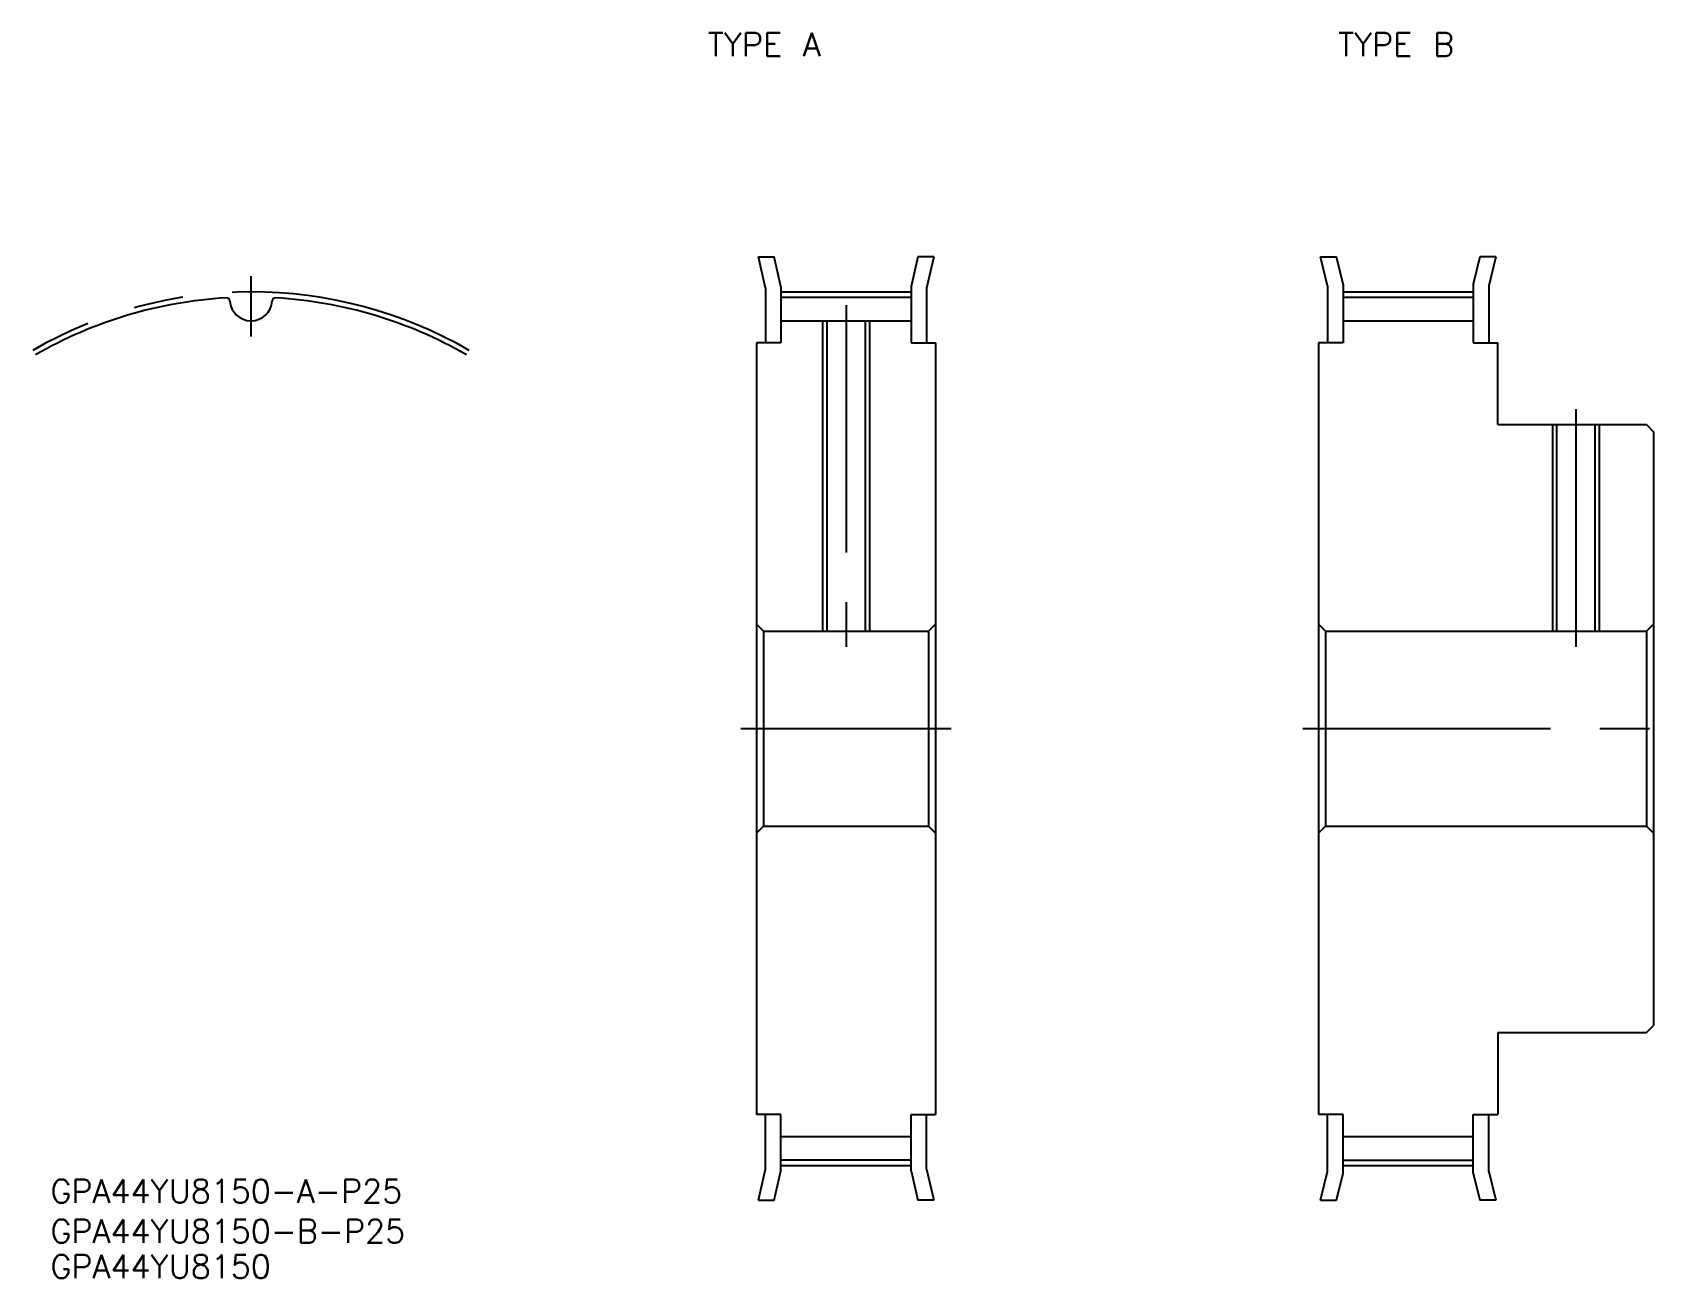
# Model space of a CAD drawing. Extents: x -28 to 182, y -71 to 89.
import ezdxf

# ---------------------------------------------------------------- set-up
doc = ezdxf.new("R2010")
doc.units = 0
doc.linetypes.add('CENTER', pattern=[50.8, 31.75, -6.35, 6.35, -6.35])
doc.layers.get('0').update_dxf_attribs({"linetype": 'CONTINUOUS'})
doc.layers.add('CENTER', color=1, linetype='CENTER')
doc.styles.get("Standard").update_dxf_attribs({"font": 'txt.shx', "height": 3, "bigfont": 'bigfont.shx'})

msp = doc.modelspace()

# ---------------------------------------------------------------- linework, layer by layer
at = {"color": 7, "linetype": 'CONTINUOUS'}
for p, q in [((65.1, 60.5), (67.15, 60.5)), ((66, 56.5), (65.1, 60.5)), ((68, 56.72), (67.15, 60.5)), ((85.55, 60.5), (84.7, 56.72)), ((87.6, 60.5), (85.55, 60.5)), ((87.6, 60.5), (86.7, 56.5)), ((137.24, 60.5), (139.3, 60.5)), ((138.14, 56.79), (137.24, 60.5)), ((140.14, 57.02), (139.3, 60.5)), ((157.69, 60.5), (156.84, 57.02)), ((159.74, 60.5), (157.69, 60.5)), ((159.74, 60.5), (158.84, 56.79)), ((68, 56.72), (68, 49.5)), ((84.7, 56.72), (84.7, 49.5)), ((138.14, 56.79), (138.14, 49.5)), ((140.14, 57.02), (140.14, 49.5)), ((156.84, 57.02), (156.84, 49.5)), ((158.84, 56.79), (158.84, 49.5)), ((66, 56.5), (66, 49.5)), ((68, 55.34), (84.7, 55.34)), ((86.7, 56.5), (86.7, 49.5)), ((140.14, 55.34), (156.84, 55.34)), ((68, 52.32), (84.7, 52.32)), ((73.89, 52.32), (73.89, 12.5)), ((78.81, 52.32), (78.81, 12.5)), ((140.14, 52.32), (156.84, 52.32)), ((64.85, 49.5), (64.85, -49.5)), ((68, 49.5), (64.85, 49.5)), ((84.7, 49.5), (87.85, 49.5)), ((87.85, 49.5), (87.85, -49.5)), ((136.99, 49.5), (136.99, -49.5)), ((140.14, 49.5), (136.99, 49.5)), ((156.84, 49.5), (159.99, 49.5)), ((159.99, 39), (159.99, 49.5)), ((159.99, 39), (179.09, 39)), ((167.54, 38.98), (167.54, 12.5)), ((172.45, 38.98), (172.45, 12.5)), ((179.09, 39), (179.99, 38.09)), ((179.99, 38.09), (179.99, -38.09)), ((64.85, 13.41), (65.75, 12.5)), ((87.85, 13.41), (86.94, 12.5)), ((136.99, 13.41), (137.9, 12.5)), ((179.99, 13.41), (179.09, 12.5)), ((65.75, 12.5), (86.94, 12.5)), ((65.75, 12.5), (65.75, -12.5)), ((86.94, 12.5), (86.94, -12.5)), ((137.9, 12.5), (179.09, 12.5)), ((137.9, 12.5), (137.9, -12.5)), ((179.09, 12.5), (179.09, -12.5)), ((64.85, -13.41), (65.75, -12.5)), ((65.75, -12.5), (86.94, -12.5)), ((87.85, -13.41), (86.94, -12.5)), ((136.99, -13.41), (137.9, -12.5)), ((137.9, -12.5), (179.09, -12.5)), ((179.99, -13.41), (179.09, -12.5)), ((159.99, -39), (179.09, -39)), ((159.99, -39), (159.99, -49.5)), ((179.09, -39), (179.99, -38.09)), ((68, -49.5), (64.85, -49.5)), ((66, -56.5), (66, -49.5)), ((68, -56.72), (68, -49.5)), ((84.7, -56.72), (84.7, -49.5)), ((84.7, -49.5), (87.85, -49.5)), ((86.7, -56.5), (86.7, -49.5)), ((140.14, -49.5), (136.99, -49.5)), ((138.14, -56.79), (138.14, -49.5)), ((140.14, -57.02), (140.14, -49.5)), ((156.84, -57.02), (156.84, -49.5)), ((156.84, -49.5), (159.99, -49.5)), ((158.84, -56.79), (158.84, -49.5)), ((68, -52.31), (84.7, -52.31)), ((140.14, -52.31), (156.84, -52.31)), ((65.1, -60.5), (66, -56.5)), ((84.7, -55.34), (68, -55.34)), ((86.7, -56.5), (87.6, -60.5)), ((140.14, -55.34), (156.84, -55.34)), ((67.15, -60.5), (68, -56.72)), ((84.7, -56.72), (85.55, -60.5)), ((137.24, -60.5), (138.14, -56.79)), ((139.3, -60.5), (140.14, -57.02)), ((156.84, -57.02), (157.69, -60.5)), ((158.84, -56.79), (159.74, -60.5)), ((65.1, -60.5), (67.15, -60.5)), ((87.6, -60.5), (85.55, -60.5)), ((137.24, -60.5), (139.3, -60.5)), ((159.74, -60.5), (157.69, -60.5))]:
    msp.add_line(p, q, dxfattribs=at)
at = {"color": 3, "linetype": 'CONTINUOUS'}
for p, q in [((73.35, 52.32), (73.35, 12.5)), ((79.35, 52.32), (79.35, 12.5)), ((166.99, 38.98), (166.99, 12.5)), ((172.99, 38.98), (172.99, 12.5))]:
    msp.add_line(p, q, dxfattribs=at)
at = {"color": 7, "linetype": 'CONTINUOUS'}
for centre, radius, start, end in [((0, 0), 55.34, 93.3027, 120), ((-3.16, 54.8), 0.453, 4.2892, 93.3027), ((0, 55.03), 2.72, 184.2892, 355.7108), ((3.16, 54.8), 0.453, 86.6973, 175.7108), ((0, 0), 55.34, 60, 86.6973)]:
    msp.add_arc(centre, radius, start, end, dxfattribs=at)
at = {"layer": 'CENTER', "color": 1, "linetype": 'CENTER'}
for p, q in [((0, 50.31), (0, 58.02)), ((68, 56.03), (84.7, 56.03)), ((140.14, 56.03), (156.84, 56.03)), ((76.35, 54.32), (76.35, 10.5)), ((169.99, 40.98), (169.99, 10.5)), ((62.85, 0), (89.85, 0)), ((134.99, 0), (181.99, 0)), ((68, -56.02), (84.7, -56.02)), ((140.14, -56.02), (156.84, -56.02))]:
    msp.add_line(p, q, dxfattribs=at)
msp.add_arc((0, 0), 56.02, 60, 120, dxfattribs=at)

# ---------------------------------------------------------------- texts
at = {"color": 7, "linetype": 'CONTINUOUS'}
for s, p in [('TYPE A', (58.63, 86.26)), ('TYPE B', (139.49, 86.26)), ('GPA44YU8150-A-P25', (-25.74, -60.83)), ('GPA44YU8150-B-P25', (-25.74, -65.96)), ('GPA44YU8150', (-25.74, -70.5))]:
    msp.add_text(s, height=3, dxfattribs=at).set_placement(p)

doc.saveas('drawing.dxf')
